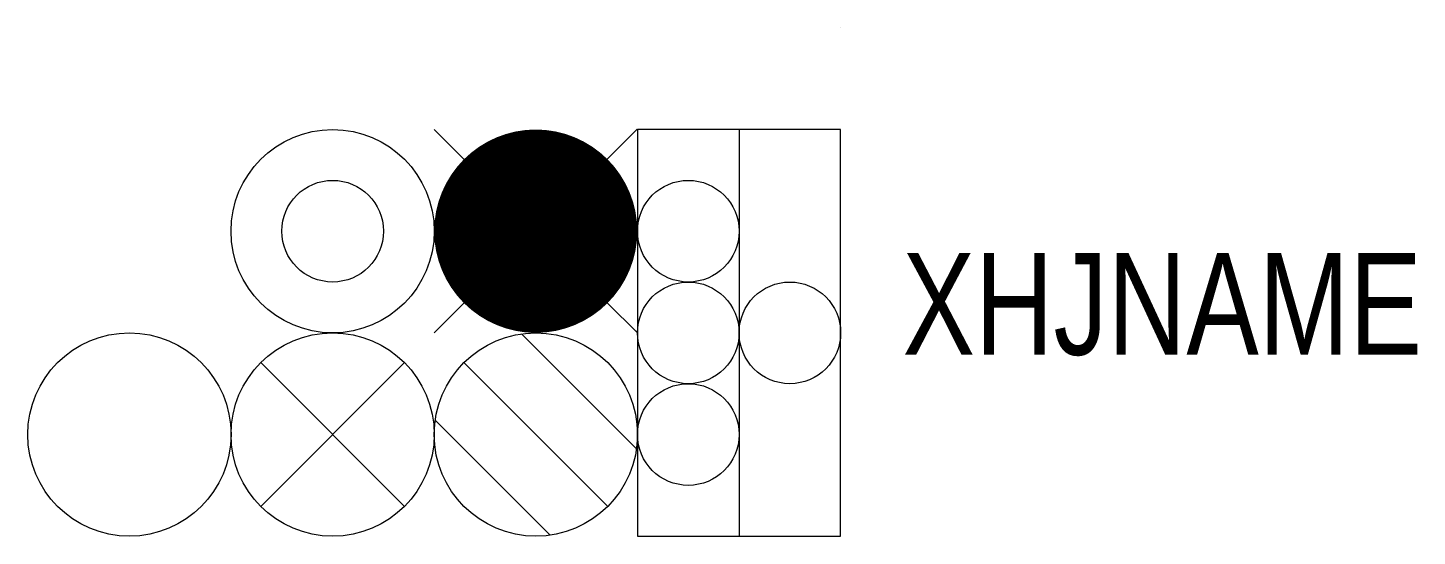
# Model space of a CAD drawing. Header units: inches. Extents: x -16 to 11.3, y -10 to 0.
import ezdxf

# ---------------------------------------------------------------- set-up
doc = ezdxf.new("R2010")
doc.units = ezdxf.units.IN
doc.header["$MEASUREMENT"] = 0

msp = doc.modelspace()

# ---------------------------------------------------------------- linework, layer by layer
for p, q in [((0, 0.001), (0, -0.001)), ((-4, -2), (-4, -10)), ((-2, -2), (-4, -2)), ((-2, -2), (-2, -10)), ((0, -2), (-2, -2)), ((0, -10), (0, -2)), ((-8.586, -9.414), (-11.414, -6.586)), ((-8.586, -6.586), (-11.414, -9.414)), ((-4, -10), (-2, -10)), ((-2, -10), (0, -10))]:
    msp.add_line(p, q)
at = {"color": 1, "linetype": 'ByBlock', "ltscale": 3}
for p, q in [((-7.416, -2.586), (-8.002, -2)), ((-4.007, -1.995), (-4.593, -2.581)), ((-7.416, -5.414), (-8.002, -6)), ((-4.002, -6), (-4.588, -5.414))]:
    msp.add_line(p, q, dxfattribs=at)
at = {"color": 2}
for p, q in [((-4.02, -8.283), (-6.283, -6.02)), ((-4.586, -9.414), (-7.414, -6.586)), ((-5.717, -9.98), (-7.98, -7.717))]:
    msp.add_line(p, q, dxfattribs=at)
at = {"color": 1, "const_width": 2}
msp.add_lwpolyline([(-5.002, -4, 1), (-7.002, -4, 1)], format="xyb", close=True, dxfattribs=at)
for centre, radius in [((-10, -4), 2), ((-10, -4), 1), ((-3, -4), 1), ((-3, -6), 1), ((-1, -6), 1), ((-10, -8), 2), ((-3, -8), 1)]:
    msp.add_circle(centre, radius)
at = {"color": 3}
msp.add_circle((-14, -8), 2, dxfattribs=at)
at = {"color": 2}
msp.add_circle((-6, -8), 2, dxfattribs=at)

# ---------------------------------------------------------------- texts
at = {"width": 0.8}
msp.add_attdef('XHJNAME', (1.217, -6.432), 'S4', height=2, dxfattribs=at)

doc.saveas('drawing.dxf')
